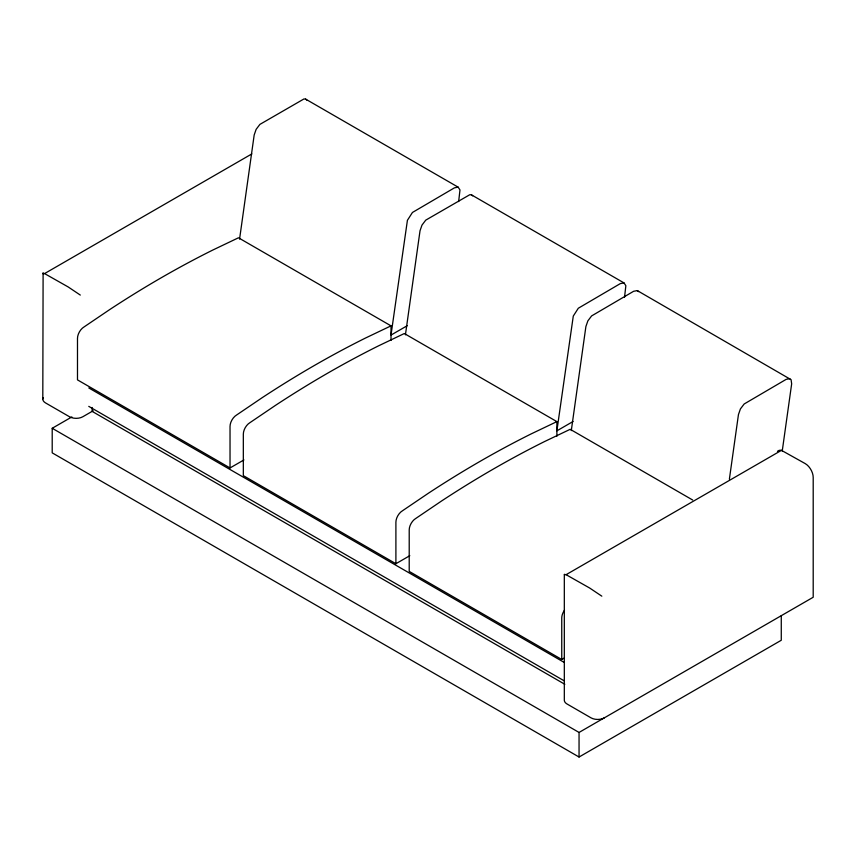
<?xml version="1.0" encoding="UTF-8"?>
<svg xmlns="http://www.w3.org/2000/svg" width="856" height="856" viewBox="0 0 856 856"><rect width="100%" height="100%" fill="white"/><g stroke="black" fill="none" stroke-linecap="round" stroke-linejoin="round"><path stroke-width="1.28" d="M239.573 239.091L254.179 135.002L256.137 129.352L259.892 124.398L303.912 98.975L305.603 99.093L458.153 187.164L459.982 189.946L458.645 201.567M405.423 334.846L420.029 230.746L421.987 225.107L425.742 220.142L469.762 194.729L471.453 194.847L624.024 282.929L625.854 285.711L624.527 297.332M571.294 430.611L585.9 326.521L587.869 320.872L591.614 315.918L633.643 291.275L637.324 290.612L791.083 379.679L791.661 383.863L782.234 451.069M729.387 479.157L738.45 414.582L740.408 408.943L744.164 403.989L786.183 379.347L789.874 378.684M43.11 273.171L42.8 399.089M43.121 273.182L44.566 273.588L251.835 153.919M781.271 615.689L781.271 640.267L579.052 757.025L52.205 452.856L52.205 428.278L71.851 416.936M93.197 410.752L82.807 416.754A9.405 5.436 0 0 1 69.507 416.754L45.561 402.93A9.405 5.436 0 0 1 43.121 397.676M407.21 325.719L391.01 335.07L407.413 220.302L412.442 212.47L454.461 187.828L458.153 187.164M391.01 340.463L391.01 325.858L238.46 237.786L212.748 250.07A1056.454 609.943 -60 0 0 109.857 309.476L84.134 326.885A9.405 5.436 -60 0 0 77.489 338.409L77.489 379.882L230.029 467.954L243.928 459.929M573.081 421.484L556.882 430.836L573.285 316.067L578.314 308.235L620.343 283.593L624.024 282.929M556.882 436.239L556.882 421.623L404.31 333.53L378.587 345.824A1056.454 609.943 -60 0 0 275.707 405.22L249.984 422.629A9.405 5.436 -60 0 0 243.329 434.153L243.329 475.636L395.9 563.719L409.799 555.694M604.325 717.852A9.405 5.436 0 0 1 591.025 717.852L567.079 704.017A9.405 5.436 0 0 1 564.318 700.187L564.318 574.451L566.083 574.686L781.464 450.342L805.218 463.599A11.289 6.516 60 0 1 813.2 477.434L813.2 597.253L579.052 732.447L52.205 428.278M692.686 500.022L570.192 429.305L544.47 441.589A1056.454 609.943 -60 0 0 441.578 500.985L415.856 518.404A9.405 5.436 -60 0 0 409.211 529.918L409.211 571.401L561.75 659.473L564.072 658.136M391.01 325.858L365.287 338.141A1056.454 609.943 -60 0 0 262.407 397.537L236.684 414.957A9.405 5.436 -60 0 0 230.029 426.47L230.029 467.954M556.882 421.623L531.159 433.906A1056.454 609.943 -60 0 0 428.278 493.313L402.555 510.722A9.405 5.436 -60 0 0 395.9 522.246L395.9 563.719M80.303 295.074L68.17 286.942L44.566 273.588M601.822 596.172L589.688 588.04L566.083 574.686M88.767 387.929L564.018 662.319M88.767 406.365L564.018 680.745M564.832 684.286L92.116 411.372L92.116 407.477M637.324 290.612L638.544 291.618M471.453 194.847L472.662 195.842M305.603 99.093L306.812 100.099M564.446 574.376L564.639 574.965M42.928 273.278L43.121 273.867M579.052 732.447L579.052 757.025M561.75 659.473L561.75 617.989A9.405 5.436 -60 0 1 564.5 610.2M777.473 451.39A11.289 6.516 60 0 1 781.464 450.342"/></g></svg>
